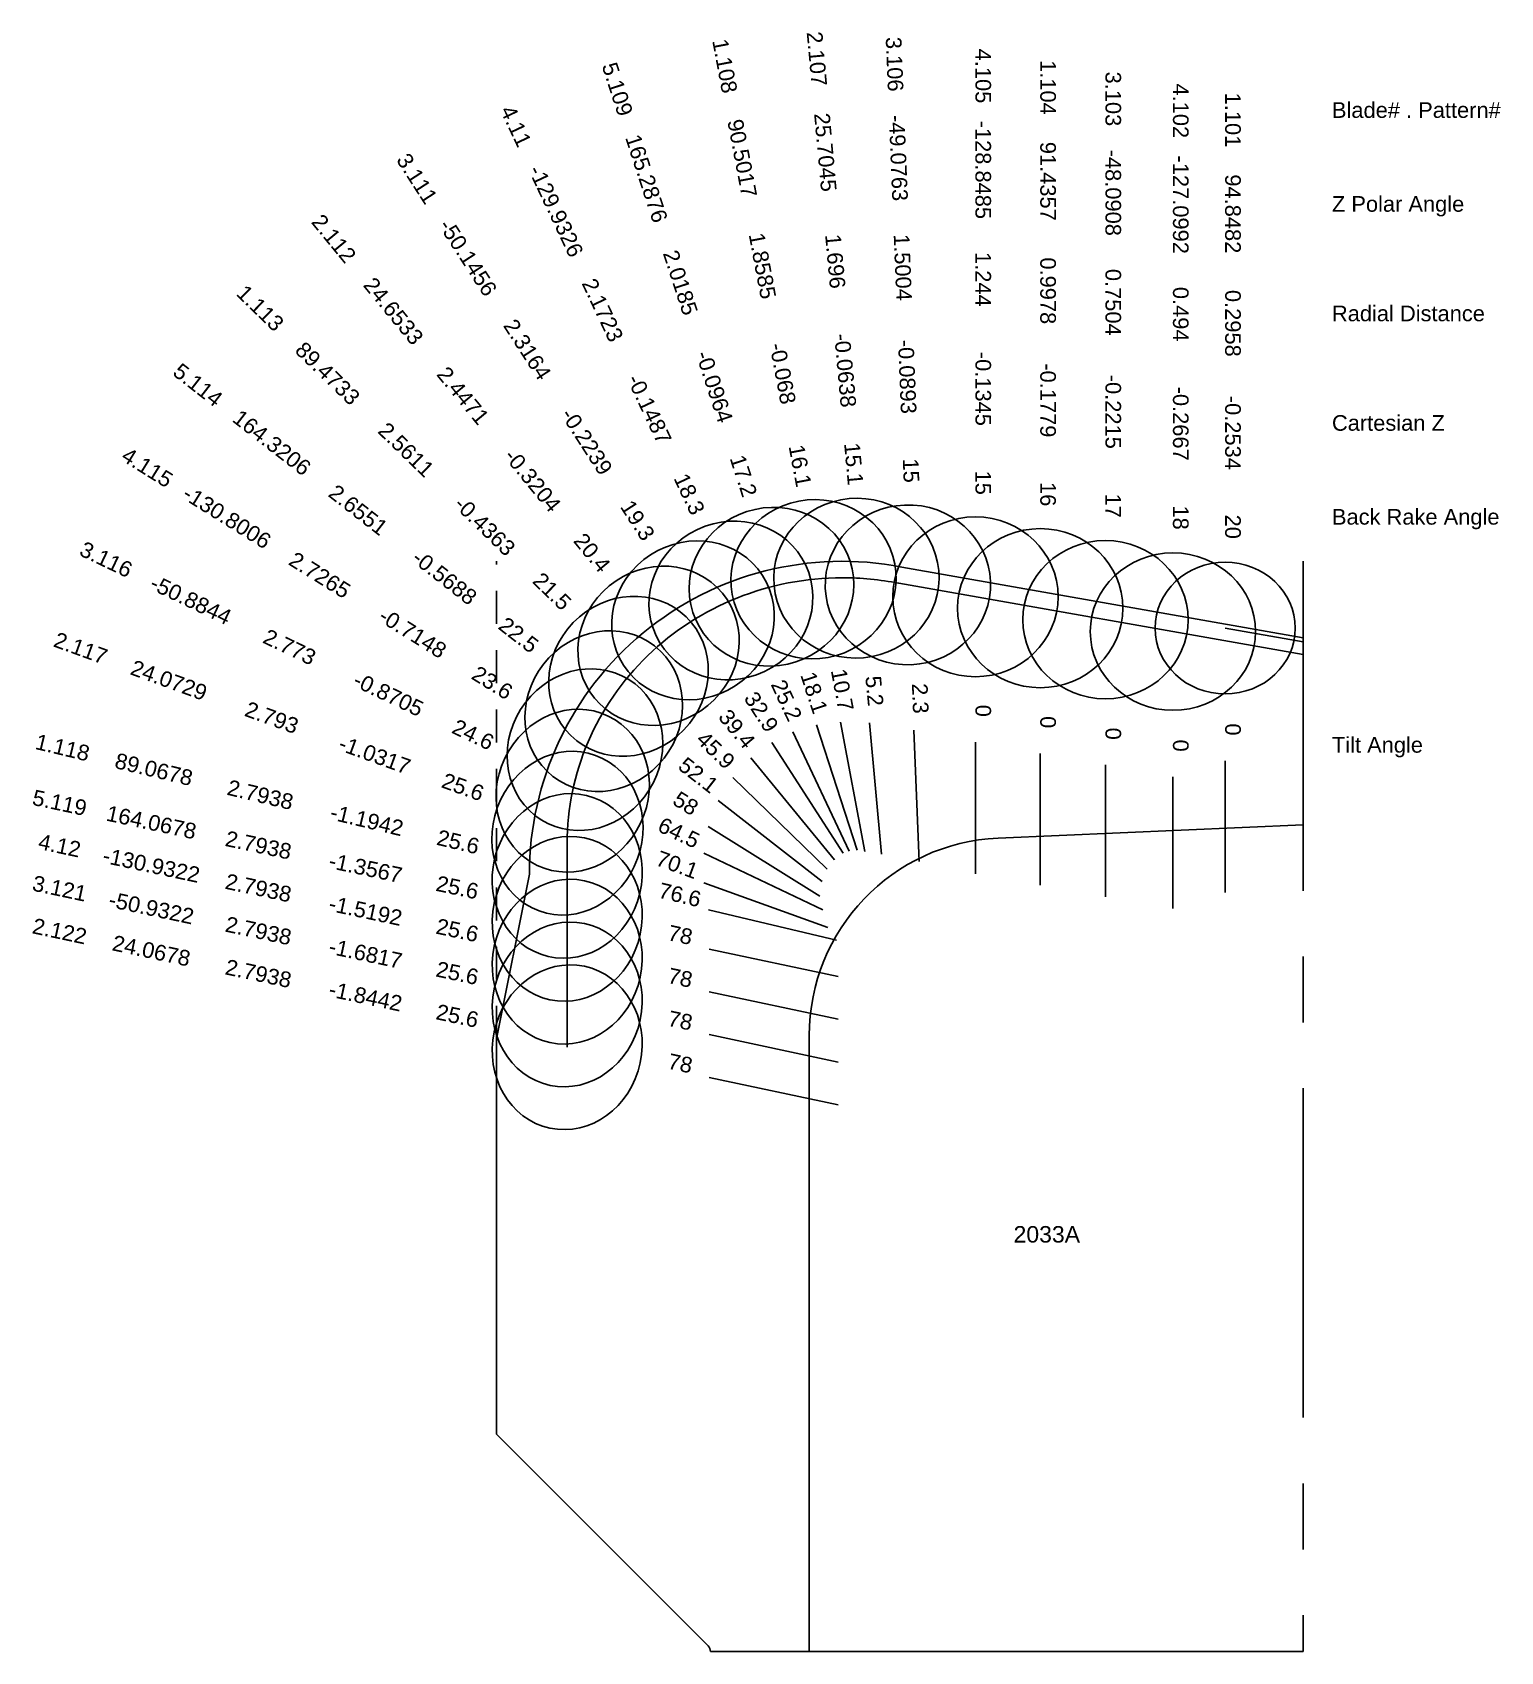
# Model space of a CAD drawing. Header units: inches. Extents: x 31.18 to 36.75, y 13.86 to 20.01.
import ezdxf
from ezdxf.enums import TextEntityAlignment as Align

# ---------------------------------------------------------------- set-up
doc = ezdxf.new("R2010")
doc.units = ezdxf.units.IN
doc.header["$MEASUREMENT"] = 0
doc.linetypes.add('CENTER', pattern=[2, 1.25, -0.25, 0.25, -0.25])
doc.linetypes.add('HIDDEN2', pattern=[0.1875, 0.125, -0.0625])
for name, color, linetype in [('Blade_1', 30, 'Continuous'), ('Blade_2', 52, 'Continuous'), ('Blade_3', 92, 'Continuous'), ('Blade_4', 132, 'Continuous'), ('Blade_5', 152, 'Continuous'), ('Cline', 5, 'CENTER')]:
    doc.layers.add(name, color=color, linetype=linetype)
doc.styles.get("Standard").update_dxf_attribs({"font": 'arial.ttf'})

msp = doc.modelspace()

# ---------------------------------------------------------------- linework, layer by layer
at = {"linetype": 'HIDDEN2'}
msp.add_line((32.9375, 16.1874), (32.9375, 18), dxfattribs=at)
for p, q in [((34.4763, 17.9783), (36, 17.7097)), ((36, 16.9999), (34.8423, 16.9494)), ((32.9375, 16.1874), (33.0625, 16.8124)), ((32.9375, 14.6874), (32.9375, 16.1874)), ((34.125, 16.2001), (34.125, 13.862)), ((33.7408, 13.8841), (32.9375, 14.6874)), ((36, 13.862), (33.75, 13.862))]:
    msp.add_line(p, q)
for centre, radius, start, end in [((34.2501, 16.8124), 1.1876, 79.02043, 179.9972), ((34.875, 16.2001), 0.75, 92.5, 180), ((33.7188, 13.862), 0.0312, 360, 45)]:
    msp.add_arc(centre, radius, start, end)
at = {"layer": 'Blade_1'}
for p, q in [((34.2436, 17.39), (34.3361, 16.8987)), ((35.0022, 17.2706), (35.0022, 16.7706)), ((35.7042, 17.2431), (35.7042, 16.7431)), ((33.8347, 17.1797), (34.1935, 16.8315)), ((33.7426, 16.6779), (34.229, 16.5619))]:
    msp.add_line(p, q, dxfattribs=at)
for centre, major_axis, ratio in [((34.1415, 17.932), (0.3086, 0.0581), 0.960701), ((35.0022, 17.8221), (0.314, 0), 0.961262), ((35.7042, 17.7466), (0.266, 0), 0.939693), ((33.4389, 17.5637), (0.2187, 0.2254), 0.930568), ((33.2062, 16.8058), (0.0728, 0.3054), 0.902033)]:
    msp.add_ellipse(centre, major_axis=major_axis, ratio=ratio, dxfattribs=at)
at = {"layer": 'Blade_2'}
for p, q in [((34.354, 17.387), (34.3994, 16.889)), ((33.9032, 17.2536), (34.2207, 16.8674)), ((33.7254, 16.7802), (34.1954, 16.6096)), ((33.7456, 16.041), (34.2347, 15.9369))]:
    msp.add_line(p, q, dxfattribs=at)
for centre, major_axis, ratio in [((34.304, 17.9362), (0.3127, 0.0285), 0.965657), ((33.5529, 17.6796), (0.2425, 0.1994), 0.937207), ((33.207, 16.9683), (0.1071, 0.2952), 0.902055), ((33.2062, 16.1558), (0.0654, 0.3071), 0.902033)]:
    msp.add_ellipse(centre, major_axis=major_axis, ratio=ratio, dxfattribs=at)
at = {"layer": 'Blade_3'}
for p, q in [((34.5219, 17.3597), (34.5422, 16.8601)), ((33.9828, 17.3128), (34.254, 16.8928)), ((35.2496, 17.227), (35.2496, 16.727)), ((33.7248, 16.8921), (34.1761, 16.6769)), ((33.7456, 16.2036), (34.2347, 16.0995))]:
    msp.add_line(p, q, dxfattribs=at)
for centre, major_axis, ratio in [((34.4996, 17.9107), (0.3137, 0.0127), 0.965873), ((33.6836, 17.7761), (0.2638, 0.1703), 0.943576), ((35.2496, 17.7785), (0.314, 0), 0.956305), ((33.227, 17.1295), (0.1352, 0.2834), 0.909414), ((33.2062, 16.3183), (0.0653, 0.3071), 0.90203)]:
    msp.add_ellipse(centre, major_axis=major_axis, ratio=ratio, dxfattribs=at)
at = {"layer": 'Blade_4'}
for p, q in [((34.0629, 17.3525), (34.2761, 16.9002)), ((34.756, 17.314), (34.756, 16.814)), ((35.506, 17.1818), (35.506, 16.6818)), ((33.7414, 16.9933), (34.1656, 16.7287)), ((33.7456, 16.366), (34.2347, 16.2619))]:
    msp.add_line(p, q, dxfattribs=at)
for centre, major_axis, ratio in [((33.8277, 17.8513), (0.284, 0.1339), 0.949636), ((34.756, 17.8655), (0.314, 0), 0.965926), ((35.506, 17.7333), (0.314, 0), 0.951057), ((33.2735, 17.2852), (0.1662, 0.2664), 0.916637), ((33.2062, 16.4808), (0.0654, 0.3071), 0.902033)]:
    msp.add_ellipse(centre, major_axis=major_axis, ratio=ratio, dxfattribs=at)
at = {"layer": 'Blade_5'}
for p, q in [((34.1524, 17.3793), (34.3074, 16.9039)), ((33.7799, 17.0922), (34.1742, 16.7848)), ((33.7456, 16.5285), (34.2347, 16.4244))]:
    msp.add_line(p, q, dxfattribs=at)
for centre, major_axis, ratio in [((33.9815, 17.9036), (0.2985, 0.0973), 0.955359), ((33.3449, 17.4312), (0.193, 0.2477), 0.923699), ((33.2062, 16.6433), (0.0654, 0.3071), 0.902033)]:
    msp.add_ellipse(centre, major_axis=major_axis, ratio=ratio, dxfattribs=at)
at = {"layer": 'Cline'}
msp.add_line((36, 18), (36, 13.862), dxfattribs=at)
at = {"layer": 'Cline', "color": 1, "linetype": 'Continuous'}
for p, q in [((34.4655, 17.9167), (36, 17.6462)), ((35.7043, 17.7466), (36, 17.6945)), ((33.2062, 16.1558), (33.2062, 16.9288))]:
    msp.add_line(p, q, dxfattribs=at)
msp.add_arc((34.2501, 16.8124), 1.1251, 79.02043, 90, dxfattribs=at)
msp.add_ellipse((34.25, 16.9288), major_axis=(-1.0438, 0.0001), ratio=0.966372, start_param=4.712389, end_param=6.283309, dxfattribs=at)

# ---------------------------------------------------------------- texts
at = {"layer": 'Blade_1'}
for s, height, rotation, p in [('1.108', 0.05937, 280.66662, (33.7757, 19.8743)), ('1.104', 0.05937, 270, (35.0022, 19.7986)), ('1.101', 0.05937, 270, (35.7042, 19.6751)), ('90.5017', 0.05937, 280.66662, (33.8416, 19.5243)), ('91.4357', 0.05937, 270, (35.0022, 19.4423)), ('94.8482', 0.05937, 270, (35.7042, 19.3188)), ('1.8585', 0.05937, 280.66662, (33.9185, 19.1158)), ('0.9978', 0.05937, 270, (35.0022, 19.0267)), ('1.113', 0.05937, 315.86449, (32.0204, 18.94)), ('0.2958', 0.05937, 270, (35.7042, 18.9032)), ('89.4733', 0.05937, 315.86449, (32.276, 18.692)), ('-0.068', 0.05937, 280.66662, (33.9955, 18.7074)), ('-0.1779', 0.05937, 270, (35.0022, 18.6111)), ('-0.2534', 0.05937, 270, (35.7042, 18.4876)), ('2.5611', 0.05937, 315.86449, (32.5743, 18.4025)), ('16.1', 0.05937, 280.66662, (34.0614, 18.3573)), ('16', 0.05937, 270, (35.0022, 18.2548)), ('-0.4363', 0.05937, 315.86449, (32.8726, 18.1131)), ('20', 0.05937, 270, (35.7042, 18.1313)), ('21.5', 0.05937, 315.86449, (33.1283, 17.865)), ('10.7', 0.05937, 280.66662, (34.2216, 17.5067)), ('0', 0.0594, 270, (35.0022, 17.3893)), ('1.118', 0.05937, 346.58715, (31.2836, 17.2643)), ('45.9', 0.05937, 315.86449, (33.7495, 17.2623)), ('0', 0.0594, 270, (35.7042, 17.3618)), ('89.0678', 0.05937, 346.58715, (31.6301, 17.1816)), ('2.7938', 0.05937, 346.58715, (32.0344, 17.0852)), ('-1.1942', 0.05937, 346.58715, (32.4387, 16.9888)), ('25.6', 0.05937, 346.58715, (32.7852, 16.9062)), ('76.6', 0.05937, 346.58715, (33.6271, 16.7054))]:
    msp.add_text(s, height=height, rotation=rotation, dxfattribs=at).set_placement(p, align=Align.CENTER)
at = {"layer": 'Blade_2'}
for s, rotation, p in [('2.107', 275.20645, (34.1246, 19.9045)), ('25.7045', 275.20645, (34.157, 19.5498)), ('2.112', 309.42809, (32.2976, 19.2063)), ('1.696', 275.20645, (34.1947, 19.1359)), ('24.6533', 309.42809, (32.5239, 18.9311)), ('-0.0638', 275.20645, (34.2324, 18.7219)), ('2.4471', 309.42809, (32.7878, 18.6101)), ('15.1', 275.20645, (34.2647, 18.3672)), ('-0.3204', 309.42809, (33.0518, 18.289)), ('20.4', 309.42809, (33.278, 18.0139)), ('2.117', 340.0554, (31.349, 17.6425)), ('24.0729', 340.0554, (31.6839, 17.521)), ('5.2', 275.20645, (34.3433, 17.5052)), ('2.793', 340.0554, (32.0746, 17.3792)), ('39.4', 309.42809, (33.8277, 17.3453)), ('-1.0317', 340.0554, (32.4653, 17.2374)), ('25.6', 340.0554, (32.8002, 17.1159)), ('70.1', 340.0554, (33.6138, 16.8207)), ('2.122', 347.98715, (31.273, 16.5672)), ('24.0678', 347.98715, (31.6214, 16.493)), ('2.7938', 347.98715, (32.0279, 16.4065)), ('-1.8442', 347.98715, (32.4345, 16.32)), ('25.6', 347.98715, (32.7829, 16.2459)), ('78', 347.98715, (33.6295, 16.0657))]:
    msp.add_text(s, height=0.05937, rotation=rotation, dxfattribs=at).set_placement(p, align=Align.CENTER)
at = {"layer": 'Blade_3'}
for s, height, rotation, p in [('3.106', 0.05937, 272.3209, (34.4196, 19.8856)), ('3.103', 0.05937, 270, (35.2496, 19.755)), ('-49.0763', 0.05937, 272.3209, (34.434, 19.5296)), ('3.111', 0.05937, 302.85421, (32.6113, 19.4365)), ('-48.0908', 0.05937, 270, (35.2496, 19.3987)), ('-50.1456', 0.05937, 302.85421, (32.8046, 19.1372)), ('1.5004', 0.05937, 272.3209, (34.4508, 19.1143)), ('0.7504', 0.05937, 270, (35.2496, 18.9831)), ('2.3164', 0.05937, 302.85421, (33.0301, 18.788)), ('-0.0893', 0.05937, 272.3209, (34.4676, 18.6991)), ('-0.2215', 0.05937, 270, (35.2496, 18.5675)), ('-0.2239', 0.05937, 302.85421, (33.2556, 18.4389)), ('15', 0.05937, 272.3209, (34.4821, 18.3431)), ('19.3', 0.05937, 302.85421, (33.4488, 18.1396)), ('17', 0.05937, 270, (35.2496, 18.2112)), ('3.116', 0.05937, 334.50357, (31.443, 17.9803)), ('-50.8844', 0.05937, 334.50357, (31.7645, 17.8269)), ('2.773', 0.05937, 334.50357, (32.1397, 17.648)), ('-0.8705', 0.05937, 334.50357, (32.5148, 17.4691)), ('2.3', 0.05937, 272.3209, (34.5171, 17.4783)), ('32.9', 0.05937, 302.85421, (33.9184, 17.4126)), ('24.6', 0.05937, 334.50357, (32.8364, 17.3158)), ('0', 0.0594, 270, (35.2496, 17.3457)), ('64.5', 0.05937, 334.50357, (33.6176, 16.9432)), ('3.121', 0.05937, 347.99169, (31.2729, 16.7295)), ('-50.9322', 0.05937, 347.99169, (31.6214, 16.6554)), ('2.7938', 0.05937, 347.99169, (32.0279, 16.5689)), ('-1.6817', 0.05937, 347.99169, (32.4345, 16.4824)), ('25.6', 0.05937, 347.99169, (32.7829, 16.4083)), ('78', 0.05937, 347.99169, (33.6295, 16.2283))]:
    msp.add_text(s, height=height, rotation=rotation, dxfattribs=at).set_placement(p, align=Align.CENTER)
at = {"layer": 'Blade_4'}
for s, height, rotation, p in [('4.105', 0.05937, 270, (34.756, 19.842)), ('4.102', 0.05937, 270, (35.506, 19.7098)), ('4.11', 0.05937, 295.24138, (32.9848, 19.6391)), ('-128.8485', 0.05937, 270, (34.756, 19.4857)), ('-129.9326', 0.05937, 295.24138, (33.1368, 19.3168)), ('-127.0992', 0.05937, 270, (35.506, 19.3535)), ('1.244', 0.05937, 270, (34.756, 19.0701)), ('2.1723', 0.05937, 295.24138, (33.314, 18.9409)), ('0.494', 0.05937, 270, (35.506, 18.9379)), ('-0.1345', 0.05937, 270, (34.756, 18.6545)), ('-0.1487', 0.05937, 295.24138, (33.4912, 18.565)), ('-0.2667', 0.05937, 270, (35.506, 18.5223)), ('4.115', 0.05937, 328.0434, (31.5965, 18.3313)), ('18.3', 0.05937, 295.24138, (33.6432, 18.2427)), ('15', 0.05937, 270, (34.756, 18.2982)), ('-130.8006', 0.05937, 328.0434, (31.8988, 18.1428)), ('18', 0.05937, 270, (35.506, 18.166)), ('2.7265', 0.05937, 328.0434, (32.2514, 17.9228)), ('-0.7148', 0.05937, 328.0434, (32.6041, 17.7028)), ('23.6', 0.05937, 328.0434, (32.9063, 17.5142)), ('25.2', 0.05937, 295.24138, (34.0122, 17.4599)), ('0', 0.0594, 270, (34.756, 17.4327)), ('0', 0.0594, 270, (35.506, 17.3005)), ('58', 0.05937, 328.0434, (33.6407, 17.0562)), ('4.12', 0.05937, 347.98715, (31.273, 16.8922)), ('-130.9322', 0.05937, 347.98715, (31.6214, 16.818)), ('2.7938', 0.05937, 347.98715, (32.0279, 16.7315)), ('-1.5192', 0.05937, 347.98715, (32.4345, 16.645)), ('25.6', 0.05937, 347.98715, (32.7829, 16.5709)), ('78', 0.05937, 347.98715, (33.6295, 16.3907))]:
    msp.add_text(s, height=height, rotation=rotation, dxfattribs=at).set_placement(p, align=Align.CENTER)
at = {"layer": 'Blade_5'}
for s, rotation, p in [('5.109', 288.05761, (33.3688, 19.7827)), ('165.2876', 288.05761, (33.4793, 19.444)), ('2.0185', 288.05761, (33.6081, 19.0489)), ('5.114', 322.06659, (31.786, 18.6462)), ('-0.0964', 288.05761, (33.7369, 18.6537)), ('164.3206', 322.06659, (32.067, 18.4272)), ('17.2', 288.05761, (33.8474, 18.315)), ('2.6551', 322.06659, (32.3948, 18.1717)), ('-0.5688', 322.06659, (32.7226, 17.9162)), ('22.5', 322.06659, (33.0036, 17.6972)), ('18.1', 288.05761, (34.1156, 17.4922)), ('52.1', 322.06659, (33.6862, 17.1652)), ('5.119', 347.98715, (31.273, 17.0547)), ('164.0678', 347.98715, (31.6214, 16.9805)), ('2.7938', 347.98715, (32.0279, 16.894)), ('-1.3567', 347.98715, (32.4345, 16.8075)), ('25.6', 347.98715, (32.7829, 16.7334)), ('78', 347.98715, (33.6295, 16.5532))]:
    msp.add_text(s, height=0.05937, rotation=rotation, dxfattribs=at).set_placement(p, align=Align.CENTER)
for s, height, p in [('Blade# . Pattern#', 0.059375, (36.1096, 19.7127)), ('Z Polar Angle', 0.059375, (36.1096, 19.3564)), ('Radial Distance', 0.059375, (36.1096, 18.9408)), ('Cartesian Z', 0.059375, (36.1096, 18.5252)), ('Back Rake Angle', 0.059375, (36.1096, 18.1689)), ('Tilt Angle', 0.05937, (36.1096, 17.3034))]:
    msp.add_text(s, height=height, dxfattribs=at).set_placement(p, align=Align.MIDDLE_LEFT)
msp.add_text('2033A', height=0.0625, dxfattribs=at).set_placement((35.027, 15.4458), align=Align.MIDDLE_CENTER)

doc.saveas('drawing.dxf')
